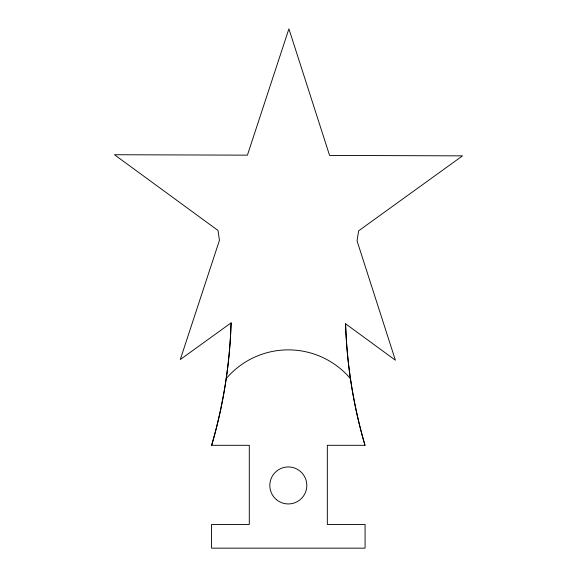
<?xml version="1.0" encoding="UTF-8"?>
<svg xmlns="http://www.w3.org/2000/svg" width="577" height="577" viewBox="0 0 577 577"><rect width="100%" height="100%" fill="white"/><g stroke="black" fill="none" stroke-linecap="round" stroke-linejoin="round"><path stroke-width="0.87" d="M231.081 322.875C229.834 364.325 223.162 405.48 211.644 445.307L249.3 445.307L249.3 524.464L211.557 524.464L211.557 548.15L365.082 548.15L365.082 524.464L327.339 524.464L327.339 445.307L364.989 445.307A482.199 482.199 0 0 1 345.58 323.784L395.396 360.221L357.055 240.897L358.62 230.836L462.53 155.855L329.582 155.422L288.904 28.85L247.418 155.155L114.47 154.73L217.991 230.454L219.448 240.306L180.284 359.529L231.081 322.875A482.192 482.192 0 0 1 211.644 445.307M364.989 445.307C353.557 405.775 346.892 364.931 345.58 323.784M226.249 378.548A81.501 81.501 0 0 1 350.383 378.548M276.426 499.624A18.507 18.507 0 0 0 306.538 488.661A18.507 18.507 0 0 0 281.987 468.055A18.507 18.507 0 0 0 276.426 499.624"/></g></svg>
